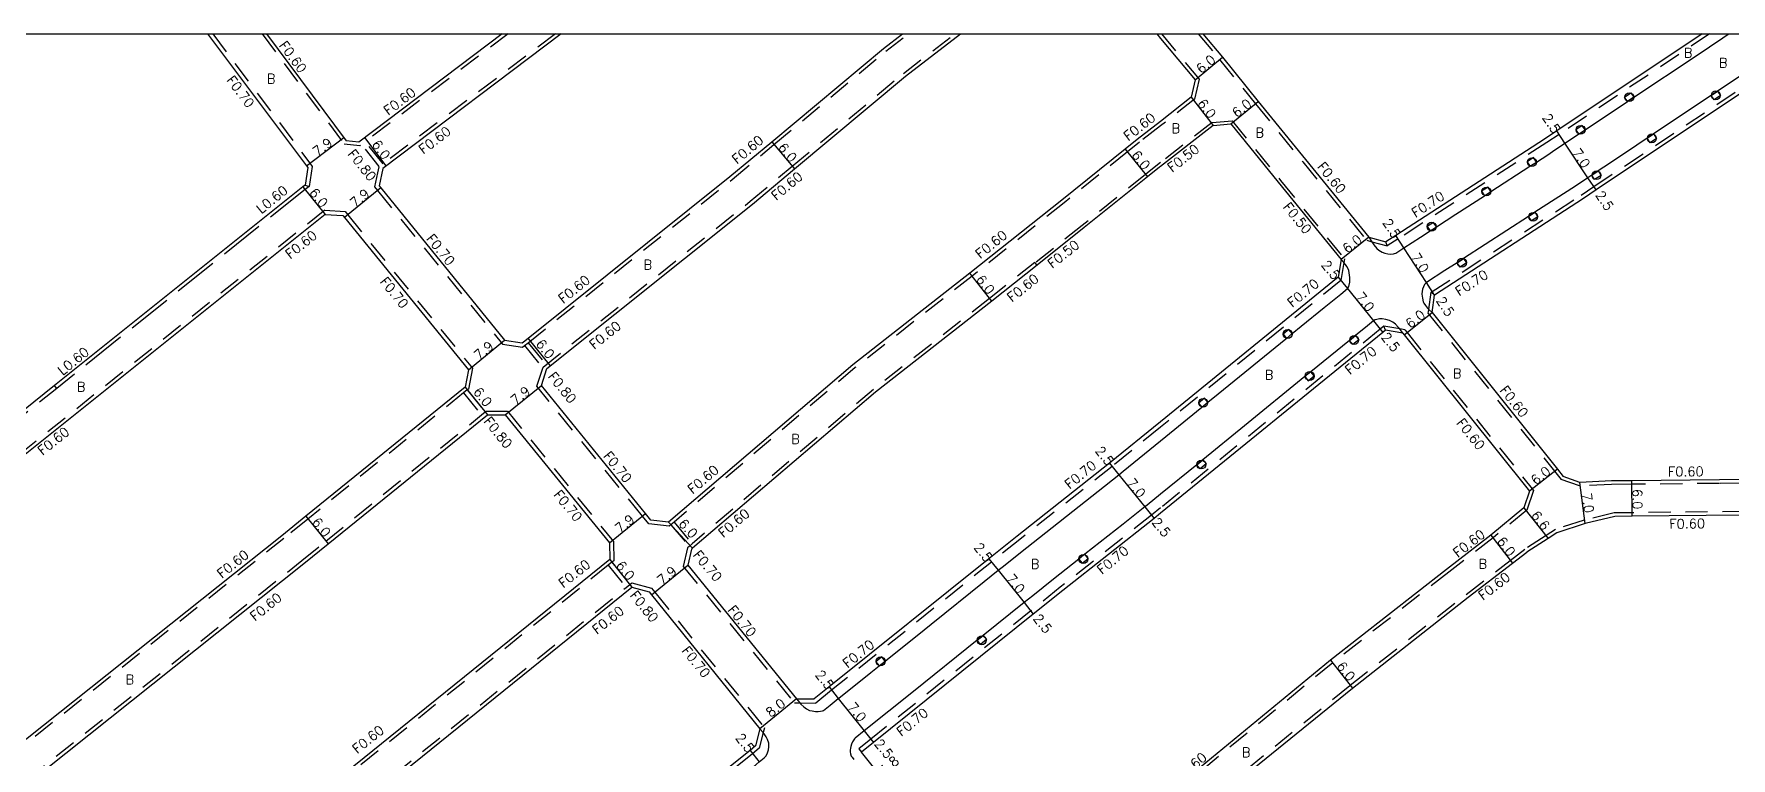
# Model space of a CAD drawing. Header units: metres. Extents: x -2400 to -1599, y -111000 to -110400.
# Drawn here: x -2073.3 to -1786.3, y -110522.4 to -110400 of the extents above; entities that cross this region are included whole.
import ezdxf

# ---------------------------------------------------------------- set-up
doc = ezdxf.new("R2010")
doc.units = ezdxf.units.M
doc.header["$LTSCALE"] = 2.5
doc.linetypes.add('22320', pattern=[2.5, 1.5, -1])
doc.linetypes.add('22330', pattern=[4, 3, -1])
for name, color, linetype in [('2101000', 7, 'Continuous'), ('2213000', 3, 'Continuous'), ('2227000', 1, 'Continuous'), ('2232000', 120, '22320'), ('2233000', 120, '22330'), ('2236000', 3, 'Continuous'), ('2238000', 3, 'Continuous'), ('9201100', 215, 'Continuous'), ('9201500', 222, 'Continuous'), ('9202100', 82, 'Continuous'), ('9203500', 155, 'Continuous'), ('999', 7, 'Continuous')]:
    doc.layers.add(name, color=color, linetype=linetype)
doc.styles.add('Dm_Anotation', font='txt.shx', dxfattribs={"bigfont": 'pscdm.shx'})

# ---------------------------------------------------------------- blocks, each defined once
blk = doc.blocks.new('223800')
at = {"color": 0, "linetype": 'Continuous'}
blk.add_circle((0, 0), 0.75, dxfattribs=at)

msp = doc.modelspace()

# ---------------------------------------------------------------- linework, layer by layer
at = {"layer": '2101000'}
for points in [[(-2043.95, -110400), (-2027.22, -110422.27), (-2026.99, -110422.58), (-2027.45, -110425.54)], [(-2033.97, -110400), (-2020.5, -110418.06)], [(-1994.09, -110400), (-2018.37, -110418.28)], [(-1984.12, -110400), (-2014.32, -110422.74)], [(-1990.73, -110452.24), (-1990.29, -110451.88), (-1955.6, -110424.12), (-1948.52, -110418.22), (-1929.63, -110402.46), (-1926.43, -110400)], [(-1986.54, -110456.57), (-1951.79, -110428.76), (-1944.68, -110422.83), (-1925.87, -110407.14), (-1916.6, -110400)], [(-1883.4, -110400), (-1882.78, -110400.74)], [(-1882.78, -110400.74), (-1876.9, -110407.78), (-1877.55, -110410.71)], [(-1875.59, -110400), (-1872.3, -110403.94), (-1866.22, -110411.42), (-1858.23, -110421.25), (-1847.54, -110434.36), (-1844.65, -110435.17)], [(-1791.16, -110400), (-1815.74, -110416.4), (-1817.81, -110417.79), (-1842.94, -110434.06), (-1844.65, -110435.17)], [(-1774.91, -110403.53), (-1775.01, -110403.6), (-1781.79, -110408.17), (-1809.07, -110426.38), (-1811.23, -110427.82), (-1836.42, -110444.14)], [(-1877.55, -110410.71), (-1882.78, -110414.78)], [(-1882.78, -110414.78), (-1886.69, -110417.83), (-1888.72, -110419.46), (-1899.46, -110428.08), (-1915, -110440.47), (-1934.78, -110455.94), (-1965.97, -110482.52), (-1968.95, -110482.18)], [(-1873.87, -110415.45), (-1882.78, -110422.39)], [(-1873.87, -110415.45), (-1870.87, -110415.21), (-1862.86, -110425.08), (-1852.19, -110438.15), (-1852.69, -110441.11)], [(-2018.37, -110418.28), (-2020.5, -110418.06)], [(-2014.32, -110422.74), (-2014.95, -110425.67), (-2014.66, -110426.02), (-1993.7, -110451.78)], [(-1882.78, -110422.39), (-1882.96, -110422.53), (-1884.97, -110424.14), (-1895.69, -110432.75), (-1903.64, -110439.09), (-1911.3, -110445.19), (-1930.95, -110460.57), (-1961.92, -110486.94), (-1962.11, -110487.1), (-1962.72, -110489.83)], [(-2027.45, -110425.54), (-2027.81, -110425.83), (-2069.84, -110459.46), (-2078.86, -110466.68)], [(-2024.04, -110430.5), (-2075.09, -110471.35), (-2088.61, -110482.68), (-2106.3, -110496.9), (-2106.53, -110497.08)], [(-2024.04, -110430.5), (-2021.04, -110430.7), (-2020.79, -110431.01), (-1999.82, -110456.77)], [(-1852.69, -110441.11), (-1882.78, -110465.57)], [(-1836.84, -110447.11), (-1836.42, -110444.14)], [(-1836.84, -110447.11), (-1815.64, -110473.56), (-1814.65, -110474.8)], [(-1844.71, -110450.08), (-1845.16, -110450.45), (-1882.78, -110481.04)], [(-1841.75, -110450.58), (-1844.71, -110450.08)], [(-1993.7, -110451.78), (-1990.73, -110452.24)], [(-1841.75, -110450.58), (-1841.53, -110450.86), (-1820.33, -110477.32)], [(-1999.82, -110456.77), (-2000.39, -110459.71), (-2027.35, -110481.55), (-2031.41, -110484.83), (-2082.5, -110525.51), (-2085.49, -110525.29)], [(-1987.48, -110459.41), (-1986.54, -110456.57)], [(-1968.95, -110482.18), (-1969.85, -110481.07), (-1987.48, -110459.41)], [(-2078.96, -110533.13), (-2078.76, -110530.2), (-2027.65, -110489.51), (-2023.57, -110486.21), (-1996.61, -110464.38), (-1993.61, -110464.4)], [(-1993.61, -110464.4), (-1975.98, -110486.06)], [(-1882.78, -110465.57), (-1891.39, -110472.57), (-1907.02, -110484.92), (-1911.78, -110488.73), (-1938.83, -110510.41), (-1941.33, -110512.42)], [(-1769.55, -110473.2), (-1771.76, -110475.23), (-1784.36, -110475.35), (-1788.24, -110475.39), (-1803.04, -110475.54), (-1806.5, -110475.57), (-1811.83, -110475.81), (-1814.65, -110474.8)], [(-1820.33, -110477.32), (-1821.32, -110480.14), (-1826.89, -110484.75), (-1834.39, -110490.52), (-1854, -110505.85), (-1882.78, -110529.52)], [(-1882.78, -110481.04), (-1883.86, -110481.92), (-1899.28, -110494.09), (-1904.28, -110498.1), (-1931.32, -110519.77), (-1933.36, -110521.41)], [(-1769.48, -110483.24), (-1771.7, -110481.23), (-1802.98, -110481.54), (-1805.94, -110481.57), (-1810.92, -110482.75), (-1815.71, -110484.34), (-1817.19, -110485.29), (-1820.79, -110487.62)], [(-1975.98, -110486.06), (-1975.93, -110488.86), (-2020.7, -110524.98), (-2058.11, -110555.17), (-2061.08, -110554.77)], [(-1962.72, -110489.83), (-1944.33, -110512.41), (-1941.33, -110512.42)], [(-1882.78, -110536.92), (-1850.31, -110510.58), (-1830.7, -110495.25), (-1823.23, -110489.5), (-1820.79, -110487.62)], [(-2054.42, -110562.84), (-2054.34, -110559.84), (-2016.93, -110529.65), (-1972.17, -110493.53), (-1969.27, -110494.3)], [(-1969.27, -110494.3), (-1968.84, -110494.82), (-1950.53, -110517.46), (-1951.24, -110520.38)], [(-1951.24, -110520.38), (-1952.19, -110521.14), (-1967.32, -110533.28), (-1991.44, -110552.57), (-2019.34, -110574.87), (-2033.2, -110585.99)], [(-1909.93, -110550.51), (-1911.47, -110548.6), (-1931.96, -110523.14), (-1933.36, -110521.41)]]:
    msp.add_lwpolyline(points, dxfattribs=at)
at = {"layer": '2213000'}
for points in [[(-1792.18, -110403.68), (-1787.64, -110400.66)], [(-1803.97, -110419.97), (-1807.78, -110422.52)], [(-1847.54, -110434.36), (-1847.04, -110435.12), (-1846.68, -110435.67), (-1846.15, -110436.27), (-1845.83, -110436.57), (-1845.27, -110436.88), (-1844.83, -110437.05), (-1844.34, -110437.18), (-1843.8, -110437.21), (-1843.38, -110437.18), (-1843.17, -110437.14), (-1842.94, -110437.04), (-1841.59, -110436.16), (-1838.79, -110434.35)], [(-1852.26, -110443.98), (-1851.12, -110443.05), (-1850.92, -110442.69), (-1850.75, -110441.98), (-1850.72, -110441.17), (-1850.84, -110440.36), (-1850.93, -110440.01), (-1851.04, -110439.72), (-1851.23, -110439.34), (-1851.48, -110439), (-1851.77, -110438.65), (-1852.19, -110438.15)], [(-1834.65, -110440.01), (-1837.78, -110442.04), (-1838.09, -110442.35), (-1838.28, -110442.74), (-1838.43, -110443.13), (-1838.52, -110443.56), (-1838.54, -110443.96), (-1838.52, -110444.37), (-1838.47, -110444.64), (-1838.39, -110445), (-1838.32, -110445.29), (-1838.2, -110445.52), (-1837.94, -110445.91), (-1837.59, -110446.35), (-1837.38, -110446.58), (-1836.84, -110447.11)], [(-1858.95, -110449.42), (-1855.08, -110446.27)], [(-1841.75, -110450.58), (-1842.3, -110449.88), (-1842.54, -110449.57), (-1843.01, -110449.09), (-1843.49, -110448.71), (-1844.03, -110448.45), (-1844.65, -110448.25), (-1845.27, -110448.16), (-1845.7, -110448.16), (-1846.16, -110448.26), (-1846.48, -110448.36), (-1846.73, -110448.5), (-1847.75, -110449.33)], [(-1872.99, -110460.83), (-1861.59, -110451.56)], [(-1858.34, -110457.94), (-1868.57, -110466.26)], [(-1893.33, -110477.3), (-1889.82, -110474.52), (-1889.07, -110473.91)], [(-1909.56, -110490.16), (-1905.4, -110486.82), (-1893.33, -110477.3)], [(-1885.02, -110479.64), (-1885.43, -110479.97), (-1889.09, -110482.86)], [(-1896.11, -110488.41), (-1896.58, -110488.77), (-1900.89, -110492.18), (-1904.38, -110494.98)], [(-1921.56, -110499.78), (-1912.58, -110492.58)], [(-1928.65, -110505.46), (-1923.95, -110501.69)], [(-1936.91, -110512.08), (-1931.75, -110507.95)], [(-1944.33, -110512.41), (-1943.77, -110513.11), (-1943.62, -110513.3), (-1943.08, -110513.79), (-1942.63, -110514.1), (-1942.11, -110514.36), (-1941.68, -110514.45), (-1941.1, -110514.55), (-1940.65, -110514.55), (-1940.28, -110514.51), (-1939.93, -110514.43), (-1939.76, -110514.37), (-1938.64, -110513.47)], [(-1924.57, -110511.16), (-1932.88, -110517.82), (-1934.4, -110519.04), (-1934.51, -110519.15), (-1934.64, -110519.33), (-1934.84, -110519.67), (-1935.02, -110520.08), (-1935.15, -110520.47), (-1935.22, -110520.75), (-1935.27, -110521.11), (-1935.27, -110521.39), (-1935.21, -110521.73), (-1935.08, -110522.08), (-1934.94, -110522.3), (-1934.65, -110522.68)], [(-1951.62, -110523.89), (-1950.63, -110523.09), (-1949.78, -110522.41), (-1949.49, -110522.03), (-1949.21, -110521.53), (-1949.05, -110521.04), (-1948.99, -110520.53), (-1949.03, -110519.89), (-1949.22, -110519.27), (-1949.46, -110518.81), (-1949.67, -110518.47), (-1949.97, -110518.11), (-1950.53, -110517.46)]]:
    msp.add_lwpolyline(points, dxfattribs=at)
at = {"layer": '2227000'}
for points in [[(-1787.64, -110400.66), (-1787.06, -110400.27), (-1786.79, -110400.09), (-1786.66, -110400)], [(-1817.27, -110420.42), (-1816.46, -110419.89), (-1814.35, -110418.48), (-1812.04, -110416.94), (-1810.95, -110416.22), (-1803.78, -110411.43), (-1802.7, -110410.71), (-1792.18, -110403.68)], [(-1778.56, -110402.97), (-1781.76, -110405.14), (-1782.84, -110405.86), (-1783.2, -110406.11), (-1788.54, -110409.68)], [(-1788.54, -110409.68), (-1789.63, -110410.4), (-1799.38, -110416.91), (-1800.46, -110417.63), (-1803.97, -110419.97)], [(-1820.27, -110422.36), (-1819.18, -110421.65), (-1817.27, -110420.42)], [(-1807.78, -110422.52), (-1808.74, -110423.16), (-1809.83, -110423.88), (-1810.46, -110424.3), (-1812.58, -110425.72), (-1819.43, -110430.15), (-1820.52, -110430.86), (-1831.5, -110437.97), (-1832.59, -110438.67), (-1834.65, -110440.01)], [(-1832.81, -110430.48), (-1827.97, -110427.35), (-1826.88, -110426.64), (-1820.27, -110422.36)], [(-1838.79, -110434.35), (-1837.18, -110433.31), (-1836.09, -110432.6), (-1832.81, -110430.48)], [(-1855.08, -110446.27), (-1852.26, -110443.98)], [(-1861.59, -110451.56), (-1861.48, -110451.47), (-1860.47, -110450.65), (-1858.95, -110449.42)], [(-1847.75, -110449.33), (-1849.81, -110451), (-1850.82, -110451.82), (-1857.33, -110457.12), (-1858.34, -110457.94)], [(-1882.78, -110468.8), (-1875.78, -110463.1), (-1874.77, -110462.28), (-1872.99, -110460.83)], [(-1868.57, -110466.26), (-1875.63, -110472), (-1876.64, -110472.83), (-1882.78, -110477.82)], [(-1889.07, -110473.91), (-1882.78, -110468.8)], [(-1882.78, -110477.82), (-1885.02, -110479.64)], [(-1889.09, -110482.86), (-1895.56, -110487.97), (-1896.11, -110488.41)], [(-1912.58, -110492.58), (-1910.22, -110490.68), (-1909.56, -110490.16)], [(-1904.38, -110494.98), (-1905.84, -110496.15), (-1912.76, -110501.7), (-1913.78, -110502.51), (-1924.57, -110511.16)], [(-1923.95, -110501.69), (-1921.56, -110499.78)], [(-1931.75, -110507.95), (-1930.36, -110506.83), (-1929.35, -110506.02), (-1928.65, -110505.46)], [(-1938.64, -110513.47), (-1937.26, -110512.36), (-1936.91, -110512.08)]]:
    msp.add_lwpolyline(points, dxfattribs=at)
at = {"layer": '2232000'}
for points in [[(-2043.07, -110400), (-2026.65, -110421.85), (-2026.25, -110422.4), (-2026.78, -110425.77)], [(-2034.72, -110400), (-2020.82, -110418.63)], [(-1993.1, -110400), (-2018.2, -110418.9)], [(-1985.11, -110400), (-2014.98, -110422.48)], [(-1990.67, -110452.96), (-1990.35, -110452.7), (-1989.73, -110452.2), (-1955.22, -110424.59), (-1948.14, -110418.68), (-1929.25, -110402.93), (-1925.45, -110400)], [(-1987.2, -110456.32), (-1952.17, -110428.29), (-1945.06, -110422.37), (-1926.25, -110406.67), (-1917.58, -110400)], [(-1882.62, -110400), (-1876.25, -110407.63), (-1877.01, -110411.05)], [(-1876.37, -110400), (-1872.76, -110404.32), (-1866.68, -110411.8), (-1858.7, -110421.63), (-1847.88, -110434.88), (-1847.04, -110435.12), (-1844.42, -110435.85)], [(-1789.9, -110400), (-1815.35, -110416.99), (-1817.42, -110418.37), (-1842.56, -110434.65), (-1844.42, -110435.85), (-1844.65, -110435.17)], [(-1836.42, -110444.14), (-1836.96, -110443.65), (-1811.62, -110427.24), (-1809.46, -110425.8), (-1782.18, -110407.59), (-1775.4, -110403.02), (-1774.98, -110402.73), (-1771.68, -110404.16), (-1772.15, -110404.72)], [(-1877.01, -110411.05), (-1882.78, -110415.54)], [(-1882.78, -110415.54), (-1886.32, -110418.3), (-1888.35, -110419.93), (-1899.08, -110428.55), (-1914.63, -110440.94), (-1934.4, -110456.41), (-1965.05, -110482.52), (-1965.59, -110482.97), (-1965.89, -110483.23)], [(-1874.05, -110414.96), (-1882.78, -110421.75)], [(-1874.05, -110414.96), (-1870.65, -110414.69), (-1862.47, -110424.76), (-1851.66, -110438.01), (-1851.77, -110438.65), (-1852.28, -110441.67)], [(-2018.2, -110418.9), (-2020.82, -110418.63)], [(-2014.91, -110422.43), (-2017.88, -110418.66)], [(-2014.27, -110421.95), (-2017.24, -110418.17)], [(-2014.98, -110422.48), (-2015.2, -110423.49), (-2015.71, -110425.85), (-2015.2, -110426.47), (-1994.07, -110452.43)], [(-1882.78, -110421.75), (-1883.27, -110422.14), (-1885.28, -110423.75), (-1896, -110432.36), (-1903.95, -110438.7)], [(-2024.12, -110429.79), (-2075.47, -110470.88), (-2088.99, -110482.21), (-2106.68, -110496.43), (-2107.14, -110496.8)], [(-2024.12, -110429.79), (-2020.69, -110430.02), (-2020.25, -110430.57), (-1999.16, -110456.48)], [(-1903.64, -110439.09), (-1904.02, -110438.62), (-1911.67, -110444.72), (-1931.33, -110460.1), (-1961.96, -110486.19), (-1962.49, -110486.64), (-1962.78, -110486.88)], [(-1852.69, -110441.11), (-1852.28, -110441.67), (-1882.78, -110466.48)], [(-1837.47, -110447.28), (-1837.38, -110446.58), (-1836.96, -110443.65)], [(-1837.47, -110447.28), (-1816.11, -110473.94), (-1815.02, -110475.31)], [(-1844.71, -110450.08), (-1845.01, -110449.42), (-1845.6, -110449.9), (-1882.78, -110480.14)], [(-1841.42, -110450.02), (-1842.3, -110449.88), (-1845.01, -110449.42)], [(-1841.42, -110450.02), (-1841.06, -110450.48), (-1819.65, -110477.2)], [(-1994.07, -110452.43), (-1990.67, -110452.96)], [(-1990.35, -110452.7), (-1987.26, -110456.52)], [(-1989.73, -110452.2), (-1986.7, -110455.93)], [(-1999.16, -110456.48), (-1999.84, -110460.04), (-2000.01, -110460.18), (-2000.63, -110460.68), (-2026.97, -110482.01), (-2031.03, -110485.3), (-2082.31, -110526.12), (-2085.79, -110525.88)], [(-1988.27, -110459.56), (-1987.2, -110456.32)], [(-2069.47, -110459.93), (-2078.48, -110467.15)], [(-2069.47, -110459.93), (-2069.84, -110459.46)], [(-2000.63, -110460.68), (-1997.61, -110464.41)], [(-2000.01, -110460.18), (-1996.99, -110463.91)], [(-1969.32, -110482.84), (-1970.39, -110481.52), (-1988.27, -110459.56)], [(-2079.58, -110533.33), (-2079.34, -110529.9), (-2028.03, -110489.05), (-2023.95, -110485.74), (-1997.61, -110464.41), (-1996.99, -110463.91), (-1996.82, -110463.77), (-1993.19, -110463.8)], [(-1993.19, -110463.8), (-1975.28, -110485.81)], [(-1882.78, -110466.48), (-1890.95, -110473.12), (-1906.58, -110485.46), (-1911.34, -110489.28), (-1938.39, -110510.96), (-1941.09, -110513.12)], [(-1771.53, -110475.83), (-1784.35, -110475.95), (-1788.23, -110475.99), (-1803.03, -110476.14), (-1806.48, -110476.17), (-1811.92, -110476.42), (-1815.02, -110475.31)], [(-1819.65, -110477.2), (-1820.81, -110480.5), (-1826.52, -110485.21), (-1834.02, -110490.99), (-1853.63, -110506.32), (-1882.78, -110530.26)], [(-1882.78, -110480.14), (-1884.29, -110481.37), (-1899.71, -110493.54), (-1904.71, -110497.55), (-1931.76, -110519.23), (-1933.8, -110520.86)], [(-1768.88, -110482.97), (-1771.47, -110480.63), (-1802.98, -110480.94), (-1806.01, -110480.97), (-1811.08, -110482.18), (-1815.97, -110483.79), (-1817.52, -110484.79), (-1821.14, -110487.13)], [(-1965.89, -110483.23), (-1969.32, -110482.84)], [(-1965.59, -110482.97), (-1962.49, -110486.64)], [(-1965.05, -110482.52), (-1961.96, -110486.19)], [(-1975.28, -110485.81), (-1975.23, -110489.07)], [(-1962.78, -110486.88), (-1963.48, -110490.01)], [(-1882.78, -110536.18), (-1850.68, -110510.1), (-1831.07, -110494.77), (-1823.6, -110489.02), (-1821.14, -110487.13)], [(-1975.23, -110489.07), (-1975.56, -110489.33), (-1976.18, -110489.83), (-2020.33, -110525.45), (-2057.93, -110555.8), (-2061.4, -110555.34)], [(-1976.18, -110489.83), (-1973.17, -110493.57)], [(-1975.56, -110489.33), (-1972.54, -110493.06)], [(-1963.48, -110490.01), (-1944.66, -110513.11), (-1943.77, -110513.11), (-1941.09, -110513.12)], [(-2055.03, -110563.04), (-2054.93, -110559.54), (-2017.31, -110529.19), (-1973.17, -110493.57), (-1972.54, -110493.06), (-1972.21, -110492.8)], [(-1972.21, -110492.8), (-1968.87, -110493.68)], [(-1968.87, -110493.68), (-1968.3, -110494.38), (-1949.77, -110517.29), (-1949.97, -110518.11), (-1950.62, -110520.77)], [(-1950.62, -110520.77), (-1951.75, -110521.69), (-1966.88, -110533.83), (-1991, -110553.12), (-2018.9, -110575.42), (-2032.76, -110586.53)], [(-1933.8, -110520.86), (-1933.36, -110521.41)]]:
    msp.add_lwpolyline(points, dxfattribs=at)
at = {"layer": '2233000'}
for points in [[(-2026.78, -110425.77), (-2027.44, -110426.3), (-2069.47, -110459.93)], [(-2027.45, -110425.54), (-2026.78, -110425.77)]]:
    msp.add_lwpolyline(points, dxfattribs=at)
at = {"layer": '2236000'}
msp.add_lwpolyline([(-1786.85, -110400), (-1786.79, -110400.09), (-1786.66, -110400)], dxfattribs=at)
for points in [[(-1804.28, -110410.68), (-1803.2, -110409.96), (-1802.7, -110410.71), (-1803.78, -110411.43)], [(-1789.13, -110411.15), (-1789.63, -110410.4), (-1788.54, -110409.68), (-1788.05, -110410.42)], [(-1812.54, -110416.19), (-1812.04, -110416.94), (-1810.95, -110416.22), (-1811.45, -110415.47)], [(-1799.96, -110418.38), (-1800.46, -110417.63), (-1799.38, -110416.91), (-1798.88, -110417.65)], [(-1820.76, -110421.6), (-1820.27, -110422.36), (-1819.18, -110421.65), (-1819.67, -110420.9)], [(-1809.33, -110424.63), (-1809.83, -110423.88), (-1808.74, -110423.16), (-1808.24, -110423.91)], [(-1828.46, -110426.59), (-1827.97, -110427.35), (-1826.88, -110426.64), (-1827.37, -110425.88)], [(-1820.03, -110431.62), (-1820.52, -110430.86), (-1819.43, -110430.15), (-1818.94, -110430.91)], [(-1837.67, -110432.56), (-1837.18, -110433.31), (-1836.09, -110432.6), (-1836.58, -110431.85)], [(-1832.1, -110439.43), (-1832.59, -110438.67), (-1831.5, -110437.97), (-1831.01, -110438.72)], [(-1862.04, -110450.77), (-1861.48, -110451.47), (-1860.47, -110450.65), (-1861.04, -110449.95)], [(-1850.25, -110452.52), (-1850.82, -110451.82), (-1849.81, -110451), (-1849.24, -110451.7)], [(-1857.77, -110458.64), (-1856.76, -110457.82), (-1857.33, -110457.12), (-1858.34, -110457.94)], [(-1876.35, -110462.4), (-1875.78, -110463.1), (-1874.77, -110462.28), (-1875.34, -110461.58)], [(-1876.07, -110473.52), (-1876.64, -110472.83), (-1875.63, -110472), (-1875.06, -110472.7)], [(-1896.58, -110488.77), (-1896.02, -110489.48), (-1895.55, -110489.11), (-1895, -110488.67), (-1895.56, -110487.97), (-1896.11, -110488.41)], [(-1913.22, -110503.21), (-1913.78, -110502.51), (-1912.76, -110501.7), (-1912.2, -110502.4)], [(-1930.93, -110506.13), (-1930.36, -110506.83), (-1929.35, -110506.02), (-1929.91, -110505.32)]]:
    msp.add_lwpolyline(points, close=True, dxfattribs=at)
at = {"layer": '9201100'}
for points in [[(-1876.9, -110407.78), (-1872.3, -110403.94)], [(-1877.55, -110410.71), (-1873.87, -110415.45)], [(-1870.87, -110415.21), (-1866.22, -110411.42)], [(-2027.22, -110422.27), (-2020.9, -110417.53)], [(-2013.76, -110422.32), (-2017.37, -110417.52)], [(-1948.52, -110418.22), (-1944.68, -110422.83)], [(-1814.35, -110418.48), (-1815.74, -110416.4)], [(-1810.46, -110424.3), (-1814.35, -110418.48)], [(-1888.72, -110419.46), (-1884.97, -110424.14)], [(-1809.07, -110426.38), (-1810.46, -110424.3)], [(-2027.81, -110425.83), (-2024.04, -110430.5)], [(-2014.66, -110426.02), (-2020.79, -110431.01)], [(-1847.54, -110434.36), (-1852.19, -110438.15)], [(-1841.59, -110436.16), (-1842.94, -110434.06)], [(-1837.78, -110442.04), (-1841.59, -110436.16)], [(-1911.3, -110445.19), (-1915, -110440.47)], [(-1852.69, -110441.11), (-1851.12, -110443.05)], [(-1851.12, -110443.05), (-1846.73, -110448.5)], [(-1836.42, -110444.14), (-1837.78, -110442.04)], [(-1841.53, -110450.86), (-1836.84, -110447.11)], [(-1846.73, -110448.5), (-1845.16, -110450.45)], [(-1999.82, -110456.77), (-1993.7, -110451.78)], [(-1985.96, -110456.11), (-1989.71, -110451.42)], [(-2000.39, -110459.71), (-1996.61, -110464.38)], [(-1993.61, -110464.4), (-1987.48, -110459.41)], [(-1891.39, -110472.57), (-1889.82, -110474.52)], [(-1889.82, -110474.52), (-1885.43, -110479.97)], [(-1815.64, -110473.56), (-1820.33, -110477.32)], [(-1810.92, -110482.75), (-1811.83, -110475.81)], [(-1802.98, -110481.54), (-1803.04, -110475.54)], [(-2027.35, -110481.55), (-2023.57, -110486.21)], [(-1975.98, -110486.06), (-1969.85, -110481.07)], [(-1885.43, -110479.97), (-1883.86, -110481.92)], [(-1821.32, -110480.14), (-1817.19, -110485.29)], [(-1961.92, -110486.94), (-1965.97, -110482.52)], [(-1826.89, -110484.75), (-1823.23, -110489.5)], [(-1975.93, -110488.86), (-1972.17, -110493.53)], [(-1968.84, -110494.82), (-1962.72, -110489.83)], [(-1911.78, -110488.73), (-1910.22, -110490.68)], [(-1910.22, -110490.68), (-1905.84, -110496.15)], [(-1905.84, -110496.15), (-1904.28, -110498.1)], [(-1854, -110505.85), (-1850.31, -110510.58)], [(-1938.83, -110510.41), (-1937.26, -110512.36)], [(-1944.33, -110512.41), (-1950.53, -110517.46)], [(-1937.26, -110512.36), (-1932.88, -110517.82)], [(-1932.88, -110517.82), (-1931.32, -110519.77)], [(-1952.19, -110521.14), (-1950.63, -110523.09)]]:
    msp.add_lwpolyline(points, dxfattribs=at)
at = {"layer": '999'}
msp.add_lwpolyline([(-2400, -110400), (-1600, -110400), (-1600, -111000), (-2400, -111000)], close=True, dxfattribs=at)

# ---------------------------------------------------------------- block references
at = {"layer": '2238000'}
for p in [(-1803.47, -110410.69), (-1788.84, -110410.39), (-1811.71, -110416.2), (-1799.65, -110417.65), (-1819.94, -110421.68), (-1809.01, -110423.88), (-1827.64, -110426.64), (-1819.73, -110430.91), (-1836.91, -110432.57), (-1831.76, -110438.66), (-1861.25, -110450.74), (-1850, -110451.75), (-1857.52, -110457.83), (-1875.54, -110462.36), (-1875.87, -110472.8), (-1895.81, -110488.76), (-1913, -110502.51), (-1930.11, -110506.06)]:
    msp.add_blockref('223800', p, dxfattribs=at)

# ---------------------------------------------------------------- texts
at = {"layer": '9201500', "style": 'Dm_Anotation'}
for s, rotation, p in [('6.0', 39.8876, (-1875.89, -110406.81)), ('6.0', 307.8905, (-1876.61, -110411.76)), ('6.0', 39.0877, (-1869.85, -110414.24)), ('2.5', 303.7236, (-1818.26, -110414.14)), ('7.9', 36.9109, (-2025.4, -110420.78)), ('6.0', 306.9721, (-2016.25, -110418.68)), ('6.0', 309.8358, (-1947.55, -110419.23)), ('6.0', 308.7737, (-1887.77, -110420.49)), ('7.0', 303.7236, (-1813.21, -110420.01)), ('6.0', 308.9646, (-2026.85, -110426.86)), ('7.9', 39.1448, (-2019.03, -110429.45)), ('2.5', 303.7236, (-1809.27, -110427.2)), ('2.5', 302.9221, (-1845.25, -110431.87)), ('6.0', 39.2188, (-1851.17, -110437.19)), ('2.5', 308.8851, (-1855.66, -110439.06)), ('7.0', 302.9221, (-1840.47, -110437.7)), ('6.0', 308.0451, (-1914.06, -110441.51)), ('7.0', 308.8851, (-1849.85, -110444.47)), ('6.0', 38.703, (-1840.5, -110449.9)), ('2.5', 302.9221, (-1836.19, -110445.06)), ('7.9', 39.1454, (-1998.06, -110455.21)), ('6.0', 308.6671, (-1988.51, -110452.42)), ('2.5', 308.8851, (-1845.54, -110451.25)), ('6.0', 308.9994, (-1999.1, -110460.54)), ('7.9', 39.1455, (-1991.85, -110462.84)), ('2.5', 308.8855, (-1893.91, -110470.5)), ('7.0', 308.8862, (-1888.55, -110475.94)), ('6.0', 38.7032, (-1819.3, -110476.36)), ('7.0', 277.4925, (-1811.48, -110477.69)), ('6.0', 270.5652, (-1802.92, -110476.94)), ('7.9', 39.1463, (-1974.22, -110484.5)), ('6.6', 308.7364, (-1820.18, -110481.41)), ('6.0', 308.9997, (-2026.39, -110482.57)), ('6.0', 312.4832, (-1964.4, -110482.88)), ('2.5', 308.8856, (-1884.33, -110482.57)), ('2.5', 308.7122, (-1914.43, -110486.81)), ('6.0', 307.6005, (-1825.96, -110485.79)), ('6.0', 308.8993, (-1974.98, -110489.89)), ('7.9', 39.1626, (-1967.08, -110493.26)), ('7.0', 308.7119, (-1908.95, -110492.1)), ('2.5', 308.7122, (-1904.4, -110498.85)), ('6.0', 308.0082, (-1853.06, -110506.89)), ('2.5', 308.7123, (-1941.26, -110508.34)), ('8.0', 39.1629, (-1948.69, -110515.63)), ('7.0', 308.7127, (-1935.78, -110513.82)), ('2.5', 308.7631, (-1954.75, -110519.03)), ('2.5', 308.7123, (-1931.26, -110520)), ('1.8', 38.7568, (-1929.51, -110525.33))]:
    msp.add_text(s, height=1.6, rotation=rotation, dxfattribs=at).set_placement(p)
at = {"layer": '9202100', "style": 'Dm_Anotation'}
for p in [(-1794.25, -110403.98), (-1788.31, -110405.68), (-2033.89, -110408.37), (-1880.9, -110416.75), (-1866.71, -110417.48), (-1970.19, -110439.81), (-2066.06, -110460.45), (-1865.13, -110458.42), (-1833.31, -110458.2), (-1945.21, -110469.29), (-1904.7, -110490.41), (-1828.98, -110490.39), (-2057.81, -110509.93), (-1868.99, -110522.25)]:
    msp.add_text('B', height=1.6, dxfattribs=at).set_placement(p)
at = {"layer": '9203500', "style": 'Dm_Anotation'}
for s, rotation, p in [('F0.60', 306.7179, (-2031.95, -110401.94)), ('F0.70', 306.915, (-2040.82, -110407.82)), ('F0.60', 36.9726, (-2013.38, -110413.83)), ('F0.60', 36.9726, (-2007.45, -110420.4)), ('F0.60', 37.8889, (-1888.21, -110418.16)), ('F0.60', 39.8381, (-1954.39, -110422.09)), ('F0.80', 308.7298, (-2020.32, -110420.35)), ('F0.50', 37.8889, (-1880.81, -110423.47)), ('F0.60', 39.8381, (-1947.77, -110428.24)), ('F0.60', 309.2205, (-1856.34, -110422.47)), ('L0.60', 38.6647, (-2034.87, -110430.47)), ('F0.70', 32.923, (-1839.62, -110431.1)), ('F0.50', 309.2188, (-1862.13, -110429.31)), ('F0.60', 38.6648, (-2029.99, -110438.11)), ('F0.70', 309.1448, (-2007.05, -110434.64)), ('F0.60', 38.5527, (-1913.25, -110438.07)), ('F0.50', 38.5527, (-1901.06, -110439.71)), ('F0.70', 309.1448, (-2014.89, -110441.9)), ('F0.60', 38.6659, (-1983.81, -110445.66)), ('F0.60', 38.5527, (-1907.9, -110445.43)), ('F0.70', 39.1187, (-1860.47, -110446.3)), ('F0.70', 32.923, (-1832.23, -110444.39)), ('F0.60', 38.6659, (-1978.57, -110453.42)), ('L0.60', 38.6648, (-2068.49, -110457.79)), ('F0.70', 39.1187, (-1850.73, -110457.72)), ('F0.80', 309.0868, (-1986.47, -110457.95)), ('F0.60', 308.703, (-1825.46, -110460.29)), ('F0.60', 38.6648, (-2071.88, -110471.33)), ('F0.80', 308.9996, (-1997.32, -110465.55)), ('F0.60', 308.703, (-1832.79, -110465.8)), ('F0.70', 309.1448, (-1977.12, -110471.37)), ('F0.60', 40.4225, (-1961.9, -110477.87)), ('F0.70', 39.1187, (-1898.13, -110477.03)), ('F0.60', 0.5656, (-1796.93, -110474.81)), ('F0.70', 309.1448, (-1985.51, -110477.93)), ('F0.60', 40.4145, (-1956.7, -110485.26)), ('F0.60', 37.6039, (-1832.49, -110488.6)), ('F0.60', 0.5656, (-1796.69, -110483.63)), ('F0.60', 38.5242, (-2041.53, -110492.11)), ('F0.70', 310.1354, (-1961.91, -110488.16)), ('F0.70', 39.1187, (-1892.67, -110491.45)), ('F0.60', 38.524, (-1983.77, -110493.74)), ('F0.60', 37.6062, (-1828.24, -110495.83)), ('F0.60', 38.524, (-2035.95, -110499.36)), ('F0.80', 308.8995, (-1972.6, -110494.96)), ('F0.60', 38.524, (-1978.07, -110501.58)), ('F0.70', 308.9672, (-1956.05, -110497.42)), ('F0.70', 308.9672, (-1963.84, -110504.33)), ('F0.70', 38.7123, (-1935.7, -110507.3)), ('F0.70', 38.7123, (-1926.6, -110518.84)), ('F0.60', 38.524, (-2018.65, -110521.77)), ('F0.60', 39.8158, (-1879.4, -110526.43))]:
    msp.add_text(s, height=1.6, rotation=rotation, dxfattribs=at).set_placement(p)

doc.saveas('drawing.dxf')
